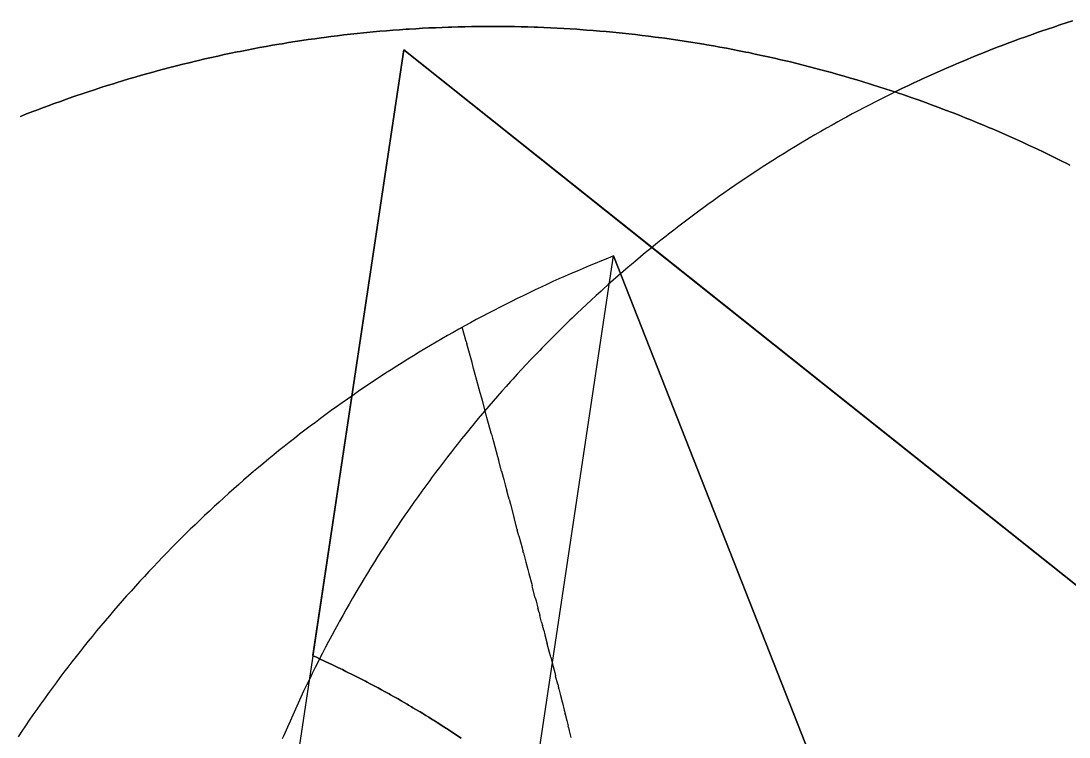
# Model space of a CAD drawing. Header units: metres. Extents: x 708058 to 716328, y 4237327 to 4243479.
# Drawn here: x 709952 to 712417, y 4241655 to 4243340 of the extents above; entities that cross this region are included whole.
import ezdxf

# ---------------------------------------------------------------- set-up
doc = ezdxf.new("R2010")
doc.units = ezdxf.units.M

msp = doc.modelspace()

# ---------------------------------------------------------------- linework, layer by layer
at = {"layer": 'AUX_DME ATE'}
for points in [[(711058.2, 4243326.7, 150.4), (711042.7, 4243326.7, 150.4), (711027.2, 4243326.5, 150.4), (711011.7, 4243326.3, 150.4), (710996.2, 4243326.1, 150.4), (710980.7, 4243325.7, 150.4), (710965.3, 4243325.3, 150.4), (710958, 4243325, 150.4), (710942.5, 4243324.5, 150.4), (710927, 4243323.8, 150.4), (710911.5, 4243323.1, 150.4), (710896.1, 4243322.3, 150.4), (710880.6, 4243321.4, 150.4), (710865.1, 4243320.5, 150.4), (710857.8, 4243320, 150.4), (710842.4, 4243318.9, 150.4), (710826.9, 4243317.8, 150.4), (710811.5, 4243316.5, 150.4), (710796.1, 4243315.2, 150.4), (710780.6, 4243313.8, 150.4), (710765.2, 4243312.4, 150.4), (710757.9, 4243311.6, 150.4), (710742.5, 4243310, 150.4), (710727.1, 4243308.4, 150.4), (710711.7, 4243306.6, 150.4), (710696.4, 4243304.8, 150.4), (710681, 4243302.9, 150.4), (710665.6, 4243300.9, 150.4), (710658.4, 4243299.9, 150.4), (710643, 4243297.8, 150.4), (710627.7, 4243295.6, 150.4), (710612.4, 4243293.4, 150.4), (710597.1, 4243291, 150.4), (710581.7, 4243288.6, 150.4), (710566.5, 4243286.1, 150.4), (710559.3, 4243284.9, 150.4), (710544, 4243282.3, 150.4), (710528.7, 4243279.6, 150.4), (710513.5, 4243276.8, 150.4), (710498.3, 4243274, 150.4), (710483.1, 4243271.1, 150.4), (710467.9, 4243268, 150.4), (710460.7, 4243266.6, 150.4), (710445.5, 4243263.5, 150.4), (710430.4, 4243260.3, 150.4), (710415.2, 4243257, 150.4), (710400.1, 4243253.6, 150.4), (710385, 4243250.2, 150.4), (710369.9, 4243246.7, 150.4), (710362.8, 4243245, 150.4), (710347.7, 4243241.4, 150.4), (710332.7, 4243237.7, 150.4), (710317.7, 4243233.9, 150.4), (710302.7, 4243230, 150.4), (710287.7, 4243226.1, 150.4), (710272.7, 4243222, 150.4), (710265.7, 4243220.1, 150.4), (710250.8, 4243216, 150.4), (710235.8, 4243211.8, 150.4), (710221, 4243207.5, 150.4), (710206.1, 4243203.1, 150.4), (710191.3, 4243198.7, 150.4), (710176.4, 4243194.2, 150.4), (710169.5, 4243192, 150.4), (710154.7, 4243187.4, 150.4), (710139.9, 4243182.7, 150.4), (710125.2, 4243177.9, 150.4), (710110.5, 4243173.1, 150.4), (710095.8, 4243168.1, 150.4), (710081.1, 4243163.1, 150.4), (710074.2, 4243160.7, 150.4), (710059.6, 4243155.6, 150.4), (710045, 4243150.4, 150.4), (710030.4, 4243145.2, 150.4), (710015.9, 4243139.8, 150.4), (710001.4, 4243134.4, 150.4), (709986.9, 4243128.9, 150.4), (709980.1, 4243126.3, 150.4), (709965.6, 4243120.7, 150.4), (709951.2, 4243115, 150.4)], [(712418.4, 4243000.6, 150.4), (712411.9, 4243003.9, 150.4), (712398.1, 4243010.9, 150.4), (712384.2, 4243017.8, 150.4), (712370.3, 4243024.6, 150.4), (712356.3, 4243031.3, 150.4), (712342.3, 4243038, 150.4), (712328.3, 4243044.6, 150.4), (712321.7, 4243047.7, 150.4), (712307.6, 4243054.1, 150.4), (712293.5, 4243060.6, 150.4), (712279.4, 4243066.9, 150.4), (712265.2, 4243073.2, 150.4), (712251, 4243079.4, 150.4), (712236.8, 4243085.5, 150.4), (712230.1, 4243088.4, 150.4), (712215.8, 4243094.4, 150.4), (712201.5, 4243100.3, 150.4), (712187.1, 4243106.2, 150.4), (712172.8, 4243112, 150.4), (712158.4, 4243117.7, 150.4), (712144, 4243123.3, 150.4), (712137.1, 4243126, 150.4), (712122.7, 4243131.5, 150.4), (712108.2, 4243137, 150.4), (712093.7, 4243142.3, 150.4), (712079.1, 4243147.7, 150.4), (712064.5, 4243152.9, 150.4), (712049.9, 4243158, 150.4), (712043, 4243160.5, 150.4), (712028.4, 4243165.5, 150.4), (712013.7, 4243170.5, 150.4), (711999, 4243175.4, 150.4), (711984.3, 4243180.2, 150.4), (711969.5, 4243184.9, 150.4), (711954.8, 4243189.6, 150.4), (711947.8, 4243191.8, 150.4), (711933, 4243196.3, 150.4), (711918.1, 4243200.8, 150.4), (711903.3, 4243205.2, 150.4), (711888.4, 4243209.5, 150.4), (711873.5, 4243213.8, 150.4), (711858.6, 4243218, 150.4), (711851.6, 4243219.9, 150.4), (711836.6, 4243224, 150.4), (711821.6, 4243227.9, 150.4), (711806.6, 4243231.8, 150.4), (711791.6, 4243235.7, 150.4), (711776.6, 4243239.4, 150.4), (711761.6, 4243243.1, 150.4), (711754.5, 4243244.8, 150.4), (711739.4, 4243248.3, 150.4), (711724.3, 4243251.8, 150.4), (711709.2, 4243255.2, 150.4), (711694, 4243258.5, 150.4), (711678.9, 4243261.8, 150.4), (711663.7, 4243265, 150.4), (711656.6, 4243266.4, 150.4), (711641.4, 4243269.5, 150.4), (711626.2, 4243272.4, 150.4), (711611, 4243275.3, 150.4), (711595.7, 4243278.2, 150.4), (711580.5, 4243280.9, 150.4), (711565.2, 4243283.5, 150.4), (711558, 4243284.8, 150.4), (711542.7, 4243287.3, 150.4), (711527.4, 4243289.8, 150.4), (711512.1, 4243292.2, 150.4), (711496.8, 4243294.5, 150.4), (711481.5, 4243296.7, 150.4), (711466.1, 4243298.8, 150.4), (711458.9, 4243299.8, 150.4), (711443.5, 4243301.8, 150.4), (711428.2, 4243303.8, 150.4), (711412.8, 4243305.7, 150.4), (711397.4, 4243307.5, 150.4), (711382, 4243309.2, 150.4), (711366.6, 4243310.8, 150.4), (711359.3, 4243311.5, 150.4), (711343.9, 4243313.1, 150.4), (711328.5, 4243314.5, 150.4), (711313.1, 4243315.9, 150.4), (711297.6, 4243317.1, 150.4), (711282.2, 4243318.3, 150.4), (711266.7, 4243319.4, 150.4), (711259.4, 4243319.9, 150.4), (711244, 4243320.9, 150.4), (711228.5, 4243321.9, 150.4), (711213, 4243322.7, 150.4), (711197.6, 4243323.5, 150.4), (711182.1, 4243324.1, 150.4), (711166.6, 4243324.7, 150.4), (711159.3, 4243325, 150.4), (711143.8, 4243325.5, 150.4), (711128.3, 4243325.9, 150.4), (711112.9, 4243326.2, 150.4), (711097.4, 4243326.4, 150.4), (711081.9, 4243326.6, 150.4), (711066.4, 4243326.7, 150.4), (711059.1, 4243326.7, 150.4), (711058.2, 4243326.7, 150.4)]]:
    msp.add_polyline3d(points, dxfattribs=at)
at = {"layer": 'AUX_DME IAT'}
for points in [[(711346, 4242786.7, 129.2), (711331.6, 4242781, 129.2), (711317.2, 4242775.2, 129.2), (711302.8, 4242769.3, 129.2), (711288.5, 4242763.4, 129.2), (711274.3, 4242757.4, 129.2), (711260, 4242751.3, 129.2), (711245.8, 4242745.2, 129.2), (711231.6, 4242738.9, 129.2), (711217.4, 4242732.6, 129.2), (711203.3, 4242726.3, 129.2), (711189.2, 4242719.8, 129.2), (711175.2, 4242713.3, 129.2), (711161.2, 4242706.7, 129.2), (711147.2, 4242700.1, 129.2), (711133.2, 4242693.3, 129.2), (711119.3, 4242686.5, 129.2), (711105.4, 4242679.7, 129.2), (711091.6, 4242672.7, 129.2), (711077.8, 4242665.7, 129.2), (711064, 4242658.6, 129.2), (711050.2, 4242651.4, 129.2), (711036.5, 4242644.2, 129.2), (711022.9, 4242636.9, 129.2), (711009.3, 4242629.5, 129.2), (710995.7, 4242622.1, 129.2), (710982.1, 4242614.6, 129.2), (710968.6, 4242607, 129.2), (710955.1, 4242599.3, 129.2), (710941.7, 4242591.6, 129.2), (710928.3, 4242583.8, 129.2), (710915, 4242576, 129.2), (710901.7, 4242568, 129.2), (710888.4, 4242560, 129.2), (710875.2, 4242552, 129.2), (710862, 4242543.8, 129.2), (710848.9, 4242535.6, 129.2), (710835.8, 4242527.4, 129.2), (710822.7, 4242519, 129.2), (710809.7, 4242510.6, 129.2), (710796.7, 4242502.1, 129.2), (710783.8, 4242493.6, 129.2), (710770.9, 4242485, 129.2), (710758.1, 4242476.3, 129.2), (710745.3, 4242467.6, 129.2), (710732.5, 4242458.8, 129.2), (710719.8, 4242449.9, 129.2), (710707.2, 4242441, 129.2), (710694.6, 4242432, 129.2), (710682, 4242422.9, 129.2), (710669.5, 4242413.8, 129.2), (710657, 4242404.6, 129.2), (710644.6, 4242395.3, 129.2), (710632.2, 4242386, 129.2), (710619.9, 4242376.6, 129.2), (710607.6, 4242367.2, 129.2), (710595.4, 4242357.6, 129.2), (710583.2, 4242348.1, 129.2), (710571.1, 4242338.4, 129.2), (710559, 4242328.7, 129.2), (710547, 4242319, 129.2), (710535, 4242309.1, 129.2), (710523.1, 4242299.2, 129.2), (710511.2, 4242289.3, 129.2), (710499.4, 4242279.3, 129.2), (710487.6, 4242269.2, 129.2), (710475.9, 4242259.1, 129.2), (710464.2, 4242248.9, 129.2), (710452.6, 4242238.6, 129.2), (710441.1, 4242228.3, 129.2), (710429.6, 4242218, 129.2), (710418.1, 4242207.5, 129.2), (710406.7, 4242197, 129.2), (710395.4, 4242186.5, 129.2), (710384.1, 4242175.9, 129.2), (710372.8, 4242165.2, 129.2), (710361.7, 4242154.5, 129.2), (710350.5, 4242143.7, 129.2), (710339.5, 4242132.9, 129.2), (710328.4, 4242122, 129.2), (710317.5, 4242111, 129.2), (710306.6, 4242100, 129.2), (710295.7, 4242088.9, 129.2), (710285, 4242077.8, 129.2), (710274.2, 4242066.6, 129.2), (710263.6, 4242055.4, 129.2), (710252.9, 4242044.1, 129.2), (710242.4, 4242032.8, 129.2), (710231.9, 4242021.4, 129.2), (710221.5, 4242009.9, 129.2), (710211.1, 4241998.4, 129.2), (710200.8, 4241986.9, 129.2), (710190.5, 4241975.3, 129.2), (710180.3, 4241963.6, 129.2), (710170.2, 4241951.9, 129.2), (710160.1, 4241940.1, 129.2), (710150.1, 4241928.3, 129.2), (710140.1, 4241916.4, 129.2), (710130.2, 4241904.5, 129.2), (710120.4, 4241892.5, 129.2), (710110.6, 4241880.5, 129.2), (710100.9, 4241868.4, 129.2), (710091.3, 4241856.3, 129.2), (710081.7, 4241844.1, 129.2), (710072.2, 4241831.9, 129.2), (710062.7, 4241819.6, 129.2), (710053.3, 4241807.3, 129.2), (710044, 4241795, 129.2), (710034.8, 4241782.5, 129.2), (710025.6, 4241770.1, 129.2), (710016.4, 4241757.6, 129.2), (710007.3, 4241745, 129.2), (709998.3, 4241732.4, 129.2), (709989.4, 4241719.7, 129.2), (709980.5, 4241707.1, 129.2), (709971.7, 4241694.3, 129.2), (709963, 4241681.5, 129.2), (709954.3, 4241668.7, 129.2), (709945.7, 4241655.8, 129.2)], [(710575, 4237648, 129.2), (711346, 4242786.7, 129.2)], [(711346, 4242786.7, 129.2), (712334.1, 4240274, 48.2), (711346, 4242786.7, 129.2)], [(711346, 4242786.7, 129.2), (712334.1, 4240274, 48.2), (711346, 4242786.7, 129.2)]]:
    msp.add_polyline3d(points, dxfattribs=at)
at = {"layer": 'AUX_LOC IAT'}
msp.add_polyline3d([(710852.4, 4243271.5, 107.7), (709995.8, 4237561.9, 107.7), (715039.4, 4239545.4, 13.8), (715091.9, 4239895.4, 13.8), (710852.4, 4243271.5, 107.7)], dxfattribs=at)
at = {"layer": 'AUX_RECNET LEAL'}
msp.add_polyline3d([(712425, 4243339.6, 235.9), (712410.2, 4243334.9, 235.9), (712395.5, 4243330.1, 235.9), (712380.8, 4243325.3, 235.9), (712366.1, 4243320.3, 235.9), (712351.4, 4243315.3, 235.9), (712344.5, 4243312.9, 235.9), (712329.9, 4243307.8, 235.9), (712315.3, 4243302.6, 235.9), (712300.7, 4243297.4, 235.9), (712286.2, 4243292, 235.9), (712271.7, 4243286.6, 235.9), (712257.2, 4243281.1, 235.9), (712250.4, 4243278.5, 235.9), (712235.9, 4243272.9, 235.9), (712221.5, 4243267.2, 235.9), (712207.1, 4243261.4, 235.9), (712192.8, 4243255.6, 235.9), (712178.5, 4243249.7, 235.9), (712164.2, 4243243.7, 235.9), (712157.4, 4243240.9, 235.9), (712143.2, 4243234.8, 235.9), (712129, 4243228.7, 235.9), (712114.8, 4243222.4, 235.9), (712100.6, 4243216.1, 235.9), (712086.5, 4243209.7, 235.9), (712072.4, 4243203.3, 235.9), (712065.8, 4243200.2, 235.9), (712051.8, 4243193.7, 235.9), (712037.8, 4243187, 235.9), (712023.8, 4243180.3, 235.9), (712009.9, 4243173.6, 235.9), (711996, 4243166.7, 235.9), (711982.1, 4243159.8, 235.9), (711975.6, 4243156.5, 235.9), (711961.8, 4243149.5, 235.9), (711948, 4243142.4, 235.9), (711934.3, 4243135.2, 235.9), (711920.6, 4243128, 235.9), (711906.9, 4243120.7, 235.9), (711893.3, 4243113.3, 235.9), (711886.9, 4243109.8, 235.9), (711873.3, 4243102.3, 235.9), (711859.8, 4243094.8, 235.9), (711846.3, 4243087.2, 235.9), (711832.8, 4243079.5, 235.9), (711819.4, 4243071.7, 235.9), (711806.1, 4243063.9, 235.9), (711799.8, 4243060.2, 235.9), (711786.5, 4243052.3, 235.9), (711773.2, 4243044.3, 235.9), (711760, 4243036.2, 235.9), (711746.8, 4243028.1, 235.9), (711733.6, 4243019.9, 235.9), (711720.5, 4243011.6, 235.9), (711714.4, 4243007.7, 235.9), (711701.3, 4242999.3, 235.9), (711688.4, 4242990.9, 235.9), (711675.4, 4242982.4, 235.9), (711662.5, 4242973.8, 235.9), (711649.6, 4242965.1, 235.9), (711636.8, 4242956.4, 235.9), (711630.8, 4242952.3, 235.9), (711618, 4242943.5, 235.9), (711605.3, 4242934.7, 235.9), (711592.7, 4242925.7, 235.9), (711580.1, 4242916.7, 235.9), (711567.5, 4242907.7, 235.9), (711555, 4242898.5, 235.9), (711549.1, 4242894.2, 235.9), (711536.7, 4242885, 235.9), (711524.3, 4242875.7, 235.9), (711511.9, 4242866.4, 235.9), (711499.6, 4242856.9, 235.9), (711487.3, 4242847.5, 235.9), (711475.1, 4242837.9, 235.9), (711469.4, 4242833.4, 235.9), (711457.3, 4242823.8, 235.9), (711445.2, 4242814.1, 235.9), (711433.1, 4242804.3, 235.9), (711421.2, 4242794.5, 235.9), (711409.2, 4242784.6, 235.9), (711397.3, 4242774.7, 235.9), (711391.8, 4242770, 235.9), (711380, 4242760, 235.9), (711368.2, 4242749.9, 235.9), (711356.5, 4242739.7, 235.9), (711344.9, 4242729.5, 235.9), (711333.3, 4242719.2, 235.9), (711321.7, 4242708.9, 235.9), (711316.3, 4242704, 235.9), (711304.8, 4242693.6, 235.9), (711293.4, 4242683.1, 235.9), (711282.1, 4242672.6, 235.9), (711270.8, 4242662, 235.9), (711259.5, 4242651.3, 235.9), (711248.3, 4242640.6, 235.9), (711243.1, 4242635.5, 235.9), (711232, 4242624.7, 235.9), (711220.9, 4242613.9, 235.9), (711209.9, 4242603, 235.9), (711199, 4242592, 235.9), (711188.1, 4242581, 235.9), (711177.3, 4242569.9, 235.9), (711172.2, 4242564.6, 235.9), (711161.4, 4242553.5, 235.9), (711150.8, 4242542.3, 235.9), (711140.1, 4242531, 235.9), (711129.6, 4242519.7, 235.9), (711119.1, 4242508.3, 235.9), (711108.6, 4242496.8, 235.9), (711103.7, 4242491.4, 235.9), (711093.3, 4242479.9, 235.9), (711083, 4242468.3, 235.9), (711072.8, 4242456.7, 235.9), (711062.6, 4242445, 235.9), (711052.5, 4242433.3, 235.9), (711042.4, 4242421.5, 235.9), (711037.7, 4242416, 235.9), (711027.7, 4242404.1, 235.9), (711017.8, 4242392.2, 235.9), (711008, 4242380.2, 235.9), (710998.2, 4242368.2, 235.9), (710988.5, 4242356.2, 235.9), (710978.8, 4242344.1, 235.9), (710974.3, 4242338.3, 235.9), (710964.7, 4242326.2, 235.9), (710955.2, 4242313.9, 235.9), (710945.7, 4242301.7, 235.9), (710936.4, 4242289.3, 235.9), (710927, 4242276.9, 235.9), (710917.8, 4242264.5, 235.9), (710913.4, 4242258.6, 235.9), (710904.3, 4242246.2, 235.9), (710895.2, 4242233.6, 235.9), (710886.2, 4242221, 235.9), (710877.2, 4242208.4, 235.9), (710868.3, 4242195.7, 235.9), (710859.5, 4242183, 235.9), (710855.3, 4242177, 235.9), (710846.6, 4242164.2, 235.9), (710837.9, 4242151.3, 235.9), (710829.3, 4242138.4, 235.9), (710820.8, 4242125.5, 235.9), (710812.3, 4242112.5, 235.9), (710803.9, 4242099.5, 235.9), (710800, 4242093.4, 235.9), (710791.7, 4242080.3, 235.9), (710783.4, 4242067.2, 235.9), (710775.3, 4242054, 235.9), (710767.2, 4242040.8, 235.9), (710759.1, 4242027.6, 235.9), (710751.2, 4242014.3, 235.9), (710747.4, 4242008, 235.9), (710739.6, 4241994.6, 235.9), (710731.8, 4241981.3, 235.9), (710724.1, 4241967.8, 235.9), (710716.4, 4241954.4, 235.9), (710708.8, 4241940.9, 235.9), (710701.3, 4241927.3, 235.9), (710697.8, 4241920.9, 235.9), (710690.4, 4241907.3, 235.9), (710683, 4241893.7, 235.9), (710675.8, 4241880, 235.9), (710668.6, 4241866.3, 235.9), (710661.4, 4241852.5, 235.9), (710654.4, 4241838.7, 235.9), (710651.1, 4241832.2, 235.9), (710644.1, 4241818.4, 235.9), (710637.2, 4241804.5, 235.9), (710630.4, 4241790.6, 235.9), (710623.7, 4241776.6, 235.9), (710617, 4241762.6, 235.9), (710610.4, 4241748.6, 235.9), (710607.4, 4241742, 235.9), (710600.9, 4241727.9, 235.9), (710594.5, 4241713.8, 235.9), (710588.1, 4241699.7, 235.9), (710581.9, 4241685.5, 235.9), (710575.7, 4241671.3, 235.9), (710569.5, 4241657.1, 235.9), (710566.7, 4241650.4, 235.9)], dxfattribs=at)
at = {"layer": 'FINAL_AUX_DME ATE'}
for points in [[(709951.2, 4243115, 0), (709965.6, 4243120.7, 0), (709980.1, 4243126.3, 0), (709986.9, 4243128.9, 0), (710001.4, 4243134.4, 0), (710015.9, 4243139.8, 0), (710030.4, 4243145.2, 0), (710045, 4243150.4, 0), (710059.6, 4243155.6, 0), (710074.2, 4243160.7, 0), (710081.1, 4243163.1, 0), (710095.8, 4243168.1, 0), (710110.5, 4243173.1, 0), (710125.2, 4243177.9, 0), (710139.9, 4243182.7, 0), (710154.7, 4243187.4, 0), (710169.5, 4243192, 0), (710176.4, 4243194.2, 0), (710191.3, 4243198.7, 0), (710206.1, 4243203.1, 0), (710221, 4243207.5, 0), (710235.8, 4243211.8, 0), (710250.8, 4243216, 0), (710265.7, 4243220.1, 0), (710272.7, 4243222, 0), (710287.7, 4243226.1, 0), (710302.7, 4243230, 0), (710317.7, 4243233.9, 0), (710332.7, 4243237.7, 0), (710347.7, 4243241.4, 0), (710362.8, 4243245, 0), (710369.9, 4243246.7, 0), (710385, 4243250.2, 0), (710400.1, 4243253.6, 0), (710415.2, 4243257, 0), (710430.4, 4243260.3, 0), (710445.5, 4243263.5, 0), (710460.7, 4243266.6, 0), (710467.9, 4243268, 0), (710483.1, 4243271.1, 0), (710498.3, 4243274, 0), (710513.5, 4243276.8, 0), (710528.7, 4243279.6, 0), (710544, 4243282.3, 0), (710559.3, 4243284.9, 0), (710566.5, 4243286.1, 0), (710581.7, 4243288.6, 0), (710597.1, 4243291, 0), (710612.4, 4243293.4, 0), (710627.7, 4243295.6, 0), (710643, 4243297.8, 0), (710658.4, 4243299.9, 0), (710665.6, 4243300.9, 0), (710681, 4243302.9, 0), (710696.4, 4243304.8, 0), (710711.7, 4243306.6, 0), (710727.1, 4243308.4, 0), (710742.5, 4243310, 0), (710757.9, 4243311.6, 0), (710765.2, 4243312.4, 0), (710780.6, 4243313.8, 0), (710796.1, 4243315.2, 0), (710811.5, 4243316.5, 0), (710826.9, 4243317.8, 0), (710842.4, 4243318.9, 0), (710857.8, 4243320, 0), (710865.1, 4243320.5, 0), (710880.6, 4243321.4, 0), (710896.1, 4243322.3, 0), (710911.5, 4243323.1, 0), (710927, 4243323.8, 0), (710942.5, 4243324.5, 0), (710958, 4243325, 0), (710965.3, 4243325.3, 0), (710980.7, 4243325.7, 0), (710996.2, 4243326.1, 0), (711011.7, 4243326.3, 0), (711027.2, 4243326.5, 0), (711042.7, 4243326.7, 0), (711058.2, 4243326.7, 0), (711059.1, 4243326.7, 0), (711066.4, 4243326.7, 0), (711081.9, 4243326.6, 0), (711097.4, 4243326.4, 0), (711112.9, 4243326.2, 0), (711128.3, 4243325.9, 0), (711143.8, 4243325.5, 0), (711159.3, 4243325, 0), (711166.6, 4243324.7, 0), (711182.1, 4243324.1, 0), (711197.6, 4243323.5, 0), (711213, 4243322.7, 0), (711228.5, 4243321.9, 0), (711244, 4243320.9, 0), (711259.4, 4243319.9, 0), (711266.7, 4243319.4, 0), (711282.2, 4243318.3, 0), (711297.6, 4243317.1, 0), (711313.1, 4243315.9, 0), (711328.5, 4243314.5, 0), (711343.9, 4243313.1, 0), (711359.3, 4243311.5, 0), (711366.6, 4243310.8, 0), (711382, 4243309.2, 0), (711397.4, 4243307.5, 0), (711412.8, 4243305.7, 0), (711428.2, 4243303.8, 0), (711443.5, 4243301.8, 0), (711458.9, 4243299.8, 0), (711466.1, 4243298.8, 0), (711481.5, 4243296.7, 0), (711496.8, 4243294.5, 0), (711512.1, 4243292.2, 0), (711527.4, 4243289.8, 0), (711542.7, 4243287.3, 0), (711558, 4243284.8, 0), (711565.2, 4243283.5, 0), (711580.5, 4243280.9, 0), (711595.7, 4243278.2, 0), (711611, 4243275.3, 0), (711626.2, 4243272.4, 0), (711641.4, 4243269.5, 0), (711656.6, 4243266.4, 0), (711663.7, 4243265, 0), (711678.9, 4243261.8, 0), (711694, 4243258.5, 0), (711709.2, 4243255.2, 0), (711724.3, 4243251.8, 0), (711739.4, 4243248.3, 0), (711754.5, 4243244.8, 0), (711761.6, 4243243.1, 0), (711776.6, 4243239.4, 0), (711791.6, 4243235.7, 0), (711806.6, 4243231.8, 0), (711821.6, 4243227.9, 0), (711836.6, 4243224, 0), (711851.6, 4243219.9, 0), (711858.6, 4243218, 0), (711873.5, 4243213.8, 0), (711888.4, 4243209.5, 0), (711903.3, 4243205.2, 0), (711918.1, 4243200.8, 0), (711933, 4243196.3, 0), (711947.8, 4243191.8, 0), (711954.8, 4243189.6, 0), (711969.5, 4243184.9, 0), (711984.3, 4243180.2, 0), (711999, 4243175.4, 0), (712007.7, 4243172.5, 0), (712013.7, 4243170.5, 0), (712028.4, 4243165.5, 0), (712043, 4243160.5, 0), (712049.9, 4243158, 0), (712064.5, 4243152.9, 0), (712079.1, 4243147.7, 0), (712093.7, 4243142.3, 0), (712108.2, 4243137, 0), (712122.7, 4243131.5, 0), (712137.1, 4243126, 0), (712144, 4243123.3, 0), (712158.4, 4243117.7, 0), (712172.8, 4243112, 0), (712187.1, 4243106.2, 0), (712201.5, 4243100.3, 0), (712215.8, 4243094.4, 0), (712230.1, 4243088.4, 0), (712236.8, 4243085.5, 0), (712251, 4243079.4, 0), (712265.2, 4243073.2, 0), (712279.4, 4243066.9, 0), (712293.5, 4243060.6, 0), (712307.6, 4243054.1, 0), (712321.7, 4243047.7, 0), (712328.3, 4243044.6, 0), (712342.3, 4243038, 0), (712356.3, 4243031.3, 0), (712370.3, 4243024.6, 0), (712384.2, 4243017.8, 0), (712398.1, 4243010.9, 0), (712411.9, 4243003.9, 0), (712418.4, 4243000.6, 0)], [(713127.4, 4241459.8, 0), (711436.1, 4242806.7, 0), (710852.4, 4243271.5, 0), (710730.3, 4242457.2, 0), (710638.6, 4241846.5, 0), (710640.4, 4241845.5, 0), (710643.5, 4241844.5, 0), (710647.6, 4241842.5, 0), (710654.6, 4241839.2, 0), (710656.2, 4241838.5, 0), (710664.8, 4241834.5, 0), (710667.8, 4241833, 0), (710676.2, 4241829, 0), (710684.6, 4241825, 0), (710693, 4241821, 0), (710696.1, 4241819.5, 0), (710704.3, 4241815.5, 0), (710708.2, 4241813.5, 0), (710716.3, 4241809.5, 0), (710724.4, 4241805.5, 0), (710727.6, 4241804, 0), (710735.6, 4241800, 0), (710743.5, 4241796, 0), (710751.4, 4241792, 0), (710754.6, 4241790, 0), (710762.4, 4241786, 0), (710766, 4241784, 0), (710773.8, 4241780, 0), (710781.4, 4241776, 0), (710784.6, 4241774.5, 0), (710792.2, 4241770.5, 0), (710799.7, 4241766, 0), (710807.2, 4241762, 0), (710810.3, 4241760.5, 0), (710817.8, 4241756.5, 0), (710821.2, 4241754.5, 0), (710828.6, 4241750, 0), (710835.8, 4241746, 0), (710838.9, 4241744.5, 0), (710846.2, 4241740, 0), (710853.3, 4241736, 0), (710860.4, 4241732, 0), (710863.6, 4241730, 0), (710870.6, 4241726, 0), (710873.9, 4241724, 0), (710880.8, 4241720, 0), (710887.7, 4241716, 0), (710890.8, 4241714, 0), (710897.6, 4241710, 0), (710904.4, 4241705.5, 0), (710911.1, 4241701.5, 0), (710914.2, 4241699.5, 0), (710920.9, 4241695.5, 0), (710924.1, 4241693.5, 0), (710930.6, 4241689.5, 0), (710937.1, 4241685, 0), (710940.2, 4241683, 0), (710946.8, 4241679, 0), (710953.1, 4241675, 0), (710959.5, 4241671, 0), (710962.6, 4241669, 0), (710968.9, 4241664.5, 0), (710971.9, 4241662.5, 0), (710978.1, 4241658.5, 0), (710981.2, 4241656.5, 0), (710987.4, 4241652.5, 0)]]:
    msp.add_polyline3d(points, dxfattribs=at)
at = {"layer": 'FINAL_AUX_LOC IAT'}
msp.add_polyline3d([(710987.4, 4241652.5, 0), (710981.2, 4241656.5, 0), (710978.1, 4241658.5, 0), (710971.9, 4241662.5, 0), (710968.9, 4241664.5, 0), (710962.6, 4241669, 0), (710959.5, 4241671, 0), (710953.1, 4241675, 0), (710946.8, 4241679, 0), (710940.2, 4241683, 0), (710937.1, 4241685, 0), (710930.6, 4241689.5, 0), (710924.1, 4241693.5, 0), (710920.9, 4241695.5, 0), (710914.2, 4241699.5, 0), (710911.1, 4241701.5, 0), (710904.4, 4241705.5, 0), (710897.6, 4241710, 0), (710890.8, 4241714, 0), (710887.7, 4241716, 0), (710880.8, 4241720, 0), (710873.9, 4241724, 0), (710870.6, 4241726, 0), (710863.6, 4241730, 0), (710860.4, 4241732, 0), (710853.3, 4241736, 0), (710846.2, 4241740, 0), (710838.9, 4241744.5, 0), (710835.8, 4241746, 0), (710828.6, 4241750, 0), (710821.2, 4241754.5, 0), (710817.8, 4241756.5, 0), (710810.3, 4241760.5, 0), (710807.2, 4241762, 0), (710799.7, 4241766, 0), (710792.2, 4241770.5, 0), (710784.6, 4241774.5, 0), (710781.4, 4241776, 0), (710773.8, 4241780, 0), (710766, 4241784, 0), (710762.4, 4241786, 0), (710754.6, 4241790, 0), (710751.4, 4241792, 0), (710743.5, 4241796, 0), (710735.6, 4241800, 0), (710727.6, 4241804, 0), (710724.4, 4241805.5, 0), (710716.3, 4241809.5, 0), (710708.2, 4241813.5, 0), (710704.3, 4241815.5, 0), (710696.1, 4241819.5, 0), (710693, 4241821, 0), (710684.6, 4241825, 0), (710676.2, 4241829, 0), (710667.8, 4241833, 0), (710664.8, 4241834.5, 0), (710656.2, 4241838.5, 0), (710654.6, 4241839.2, 0), (710647.6, 4241842.5, 0), (710643.5, 4241844.5, 0), (710640.4, 4241845.5, 0), (710638.6, 4241846.5, 0), (710730.3, 4242457.2, 0), (710852.4, 4243271.5, 0), (711436.1, 4242806.7, 0), (713127.4, 4241459.8, 0)], dxfattribs=at)
at = {"layer": 'FINAL_AUX_RECNET LEAL'}
msp.add_polyline3d([(712418.4, 4243000.6, 0), (712411.9, 4243003.9, 0), (712398.1, 4243010.9, 0), (712384.2, 4243017.8, 0), (712370.3, 4243024.6, 0), (712356.3, 4243031.3, 0), (712342.3, 4243038, 0), (712328.3, 4243044.6, 0), (712321.7, 4243047.7, 0), (712307.6, 4243054.1, 0), (712293.5, 4243060.6, 0), (712279.4, 4243066.9, 0), (712265.2, 4243073.2, 0), (712251, 4243079.4, 0), (712236.8, 4243085.5, 0), (712230.1, 4243088.4, 0), (712215.8, 4243094.4, 0), (712201.5, 4243100.3, 0), (712187.1, 4243106.2, 0), (712172.8, 4243112, 0), (712158.4, 4243117.7, 0), (712144, 4243123.3, 0), (712137.1, 4243126, 0), (712122.7, 4243131.5, 0), (712108.2, 4243137, 0), (712093.7, 4243142.3, 0), (712079.1, 4243147.7, 0), (712064.5, 4243152.9, 0), (712049.9, 4243158, 0), (712043, 4243160.5, 0), (712028.4, 4243165.5, 0), (712013.7, 4243170.5, 0), (712007.7, 4243172.5, 0), (712009.9, 4243173.6, 0), (712023.8, 4243180.3, 0), (712037.8, 4243187, 0), (712051.8, 4243193.7, 0), (712065.8, 4243200.2, 0), (712072.4, 4243203.3, 0), (712086.5, 4243209.7, 0), (712100.6, 4243216.1, 0), (712114.8, 4243222.4, 0), (712129, 4243228.7, 0), (712143.2, 4243234.8, 0), (712157.4, 4243240.9, 0), (712164.2, 4243243.7, 0), (712178.5, 4243249.7, 0), (712192.8, 4243255.6, 0), (712207.1, 4243261.4, 0), (712221.5, 4243267.2, 0), (712235.9, 4243272.9, 0), (712250.4, 4243278.5, 0), (712257.2, 4243281.1, 0), (712271.7, 4243286.6, 0), (712286.2, 4243292, 0), (712300.7, 4243297.4, 0), (712315.3, 4243302.6, 0), (712329.9, 4243307.8, 0), (712344.5, 4243312.9, 0), (712351.4, 4243315.3, 0), (712366.1, 4243320.3, 0), (712380.8, 4243325.3, 0), (712395.5, 4243330.1, 0), (712410.2, 4243334.9, 0), (712425, 4243339.6, 0)], dxfattribs=at)
at = {"layer": 'INTERSECTIONS'}
for points in [[(710999.3, 4242585.5, 128.2), (710990.1, 4242619, 129.2)], [(710999.3, 4242585.5, 128.2), (711000.2, 4242582, 128.1)], [(711000.2, 4242582, 128.1), (711000.8, 4242580, 128)], [(711012.9, 4242536, 126.7), (711000.8, 4242580, 128)], [(711016.7, 4242522, 126.3), (711012.9, 4242536, 126.7)], [(711024.6, 4242493.5, 125.4), (711016.7, 4242522, 126.3)], [(711032.3, 4242465, 124.5), (711024.6, 4242493.5, 125.4)], [(711035.7, 4242452.5, 124.2), (711032.3, 4242465, 124.5)], [(711037.3, 4242446.5, 124), (711035.7, 4242452.5, 124.2)], [(711047.1, 4242410, 122.9), (711037.3, 4242446.5, 124)], [(711048, 4242407, 122.8), (711047.1, 4242410, 122.9)], [(711058.2, 4242369.5, 121.7), (711048, 4242407, 122.8)], [(711058.8, 4242367.5, 121.6), (711058.2, 4242369.5, 121.7)], [(711058.8, 4242367.5, 121.6), (711061.3, 4242358, 121.3)], [(711061.3, 4242358, 121.3), (711063.4, 4242350.5, 121.1)], [(711063.4, 4242350.5, 121.1), (711073, 4242315, 120)], [(711073, 4242315, 120), (711074.8, 4242308, 119.8)], [(711082.2, 4242280.5, 119), (711074.8, 4242308, 119.8)], [(711082.2, 4242280.5, 119), (711087.6, 4242260.5, 118.4)], [(711087.6, 4242260.5, 118.4), (711091, 4242248, 118)], [(711091, 4242248, 118), (711094.6, 4242234.5, 117.7)], [(711099.9, 4242214.5, 117.1), (711094.6, 4242234.5, 117.7)], [(711099.9, 4242214.5, 117.1), (711103.1, 4242203, 116.7)], [(711103.1, 4242203, 116.7), (711111.2, 4242172.5, 115.8)], [(711111.2, 4242172.5, 115.8), (711111.7, 4242170.5, 115.7)], [(711119.1, 4242143, 114.9), (711111.7, 4242170.5, 115.7)], [(711119.1, 4242143, 114.9), (711119.4, 4242141.5, 114.9)], [(711122.9, 4242128.5, 114.5), (711119.4, 4242141.5, 114.9)], [(711123.1, 4242128, 114.5), (711122.9, 4242128.5, 114.5)], [(711123.1, 4242128, 114.5), (711130.5, 4242100, 113.6)], [(711130.5, 4242100, 113.6), (711132.4, 4242093, 113.4)], [(711133.7, 4242088, 113.3), (711132.4, 4242093, 113.4)], [(711133.7, 4242088, 113.3), (711139.6, 4242066, 112.6)], [(711139.6, 4242066, 112.6), (711144.1, 4242049, 112.1)], [(711144.1, 4242049, 112.1), (711146.6, 4242039.5, 111.9)], [(711146.6, 4242039.5, 111.9), (711153.2, 4242014.5, 111.1)], [(711153.2, 4242014.5, 111.1), (711154, 4242011.5, 111)], [(711155.2, 4242007, 110.9), (711154, 4242011.5, 111)], [(711161.6, 4241982.5, 110.2), (711155.2, 4242007, 110.9)], [(711161.6, 4241982.5, 110.2), (711163.5, 4241975, 110)], [(711163.5, 4241975, 110), (711167.9, 4241958.5, 109.5)], [(711170.7, 4241948, 109.1), (711167.9, 4241958.5, 109.5)], [(711170.7, 4241948, 109.1), (711172.6, 4241940.5, 108.9)], [(711176.6, 4241925, 108.5), (711172.6, 4241940.5, 108.9)], [(711176.6, 4241925, 108.5), (711178.6, 4241917.5, 108.3)], [(711181.4, 4241906.5, 107.9), (711178.6, 4241917.5, 108.3)], [(711181.4, 4241906.5, 107.9), (711184.3, 4241895.5, 107.6)], [(711184.3, 4241895.5, 107.6), (711189.8, 4241874.5, 107)], [(711189.8, 4241874.5, 107), (711189.9, 4241874, 107)], [(711195.2, 4241854, 106.4), (711189.9, 4241874, 107)], [(710638.6, 4241846.5, 107.7), (710640.4, 4241845.5, 107.7)], [(710643.5, 4241844.5, 107.6), (710640.4, 4241845.5, 107.7)], [(710647.6, 4241842.5, 107.5), (710643.5, 4241844.5, 107.6)], [(710656.2, 4241838.5, 107.3), (710647.6, 4241842.5, 107.5)], [(711197.1, 4241846, 106.2), (711195.2, 4241854, 106.4)], [(711198.1, 4241842.5, 106.1), (711197.1, 4241846, 106.2)], [(711198.1, 4241842.5, 106.1), (711202.3, 4241826, 105.6)], [(710656.2, 4241838.5, 107.3), (710664.8, 4241834.5, 107.1)], [(710667.8, 4241833, 107.1), (710664.8, 4241834.5, 107.1)], [(710676.2, 4241829, 106.9), (710667.8, 4241833, 107.1)], [(710684.6, 4241825, 106.7), (710676.2, 4241829, 106.9)], [(710684.6, 4241825, 106.7), (710693, 4241821, 106.5)], [(710696.1, 4241819.5, 106.5), (710693, 4241821, 106.5)], [(710704.3, 4241815.5, 106.3), (710696.1, 4241819.5, 106.5)], [(711202.3, 4241826, 105.6), (711207.3, 4241807, 105)], [(710708.2, 4241813.5, 106.2), (710704.3, 4241815.5, 106.3)], [(710716.3, 4241809.5, 106.1), (710708.2, 4241813.5, 106.2)], [(710716.3, 4241809.5, 106.1), (710724.4, 4241805.5, 105.9)], [(710727.6, 4241804, 105.8), (710724.4, 4241805.5, 105.9)], [(710735.6, 4241800, 105.6), (710727.6, 4241804, 105.8)], [(710743.5, 4241796, 105.5), (710735.6, 4241800, 105.6)], [(710743.5, 4241796, 105.5), (710751.4, 4241792, 105.3)], [(711207.3, 4241807, 105), (711209.4, 4241799, 104.8)], [(711209.6, 4241798, 104.8), (711209.4, 4241799, 104.8)], [(711214.4, 4241779, 104.2), (711209.6, 4241798, 104.8)], [(710754.6, 4241790, 105.2), (710751.4, 4241792, 105.3)], [(710762.4, 4241786, 105.1), (710754.6, 4241790, 105.2)], [(710766, 4241784, 105), (710762.4, 4241786, 105.1)], [(710773.8, 4241780, 104.8), (710766, 4241784, 105)], [(710773.8, 4241780, 104.8), (710781.4, 4241776, 104.7)], [(710784.6, 4241774.5, 104.6), (710781.4, 4241776, 104.7)], [(710792.2, 4241770.5, 104.4), (710784.6, 4241774.5, 104.6)], [(710799.7, 4241766, 104.3), (710792.2, 4241770.5, 104.4)], [(711214.4, 4241779, 104.2), (711216.3, 4241771, 104)], [(711217.1, 4241768, 103.9), (711216.3, 4241771, 104)], [(710799.7, 4241766, 104.3), (710807.2, 4241762, 104.1)], [(710810.3, 4241760.5, 104), (710807.2, 4241762, 104.1)], [(710817.8, 4241756.5, 103.9), (710810.3, 4241760.5, 104)], [(710821.2, 4241754.5, 103.8), (710817.8, 4241756.5, 103.9)], [(710828.6, 4241750, 103.7), (710821.2, 4241754.5, 103.8)], [(710828.6, 4241750, 103.7), (710835.8, 4241746, 103.5)], [(710838.9, 4241744.5, 103.4), (710835.8, 4241746, 103.5)], [(710846.2, 4241740, 103.3), (710838.9, 4241744.5, 103.4)], [(711217.1, 4241768, 103.9), (711220.9, 4241753, 103.5)], [(711220.9, 4241753, 103.5), (711224.7, 4241738, 103)], [(710853.3, 4241736, 103.1), (710846.2, 4241740, 103.3)], [(710853.3, 4241736, 103.1), (710860.4, 4241732, 103)], [(710863.6, 4241730, 102.9), (710860.4, 4241732, 103)], [(710870.6, 4241726, 102.8), (710863.6, 4241730, 102.9)], [(710873.9, 4241724, 102.7), (710870.6, 4241726, 102.8)], [(710880.8, 4241720, 102.5), (710873.9, 4241724, 102.7)], [(710880.8, 4241720, 102.5), (710887.7, 4241716, 102.4)], [(711224.7, 4241738, 103), (711225.4, 4241735.5, 103)], [(711225.4, 4241735.5, 103), (711229.7, 4241718, 102.5)], [(710890.8, 4241714, 102.3), (710887.7, 4241716, 102.4)], [(710897.6, 4241710, 102.2), (710890.8, 4241714, 102.3)], [(710904.4, 4241705.5, 102), (710897.6, 4241710, 102.2)], [(710904.4, 4241705.5, 102), (710911.1, 4241701.5, 101.9)], [(710914.2, 4241699.5, 101.8), (710911.1, 4241701.5, 101.9)], [(710920.9, 4241695.5, 101.7), (710914.2, 4241699.5, 101.8)], [(710924.1, 4241693.5, 101.6), (710920.9, 4241695.5, 101.7)], [(711229.7, 4241718, 102.5), (711231.6, 4241710, 102.2)], [(711231.9, 4241709, 102.2), (711231.6, 4241710, 102.2)], [(711231.9, 4241709, 102.2), (711235.8, 4241693.5, 101.7)], [(710930.6, 4241689.5, 101.5), (710924.1, 4241693.5, 101.6)], [(710930.6, 4241689.5, 101.5), (710937.1, 4241685, 101.3)], [(710940.2, 4241683, 101.2), (710937.1, 4241685, 101.3)], [(710946.8, 4241679, 101.1), (710940.2, 4241683, 101.2)], [(710953.1, 4241675, 101), (710946.8, 4241679, 101.1)], [(710953.1, 4241675, 101), (710959.5, 4241671, 100.8)], [(710962.6, 4241669, 100.8), (710959.5, 4241671, 100.8)], [(711235.8, 4241693.5, 101.7), (711238.8, 4241681, 101.4)], [(711239.8, 4241677, 101.3), (711238.8, 4241681, 101.4)], [(711239.8, 4241677, 101.3), (711241.7, 4241669.5, 101.1)], [(711241.7, 4241669.5, 101.1), (711245.5, 4241654, 100.6)], [(710968.9, 4241664.5, 100.6), (710962.6, 4241669, 100.8)], [(710971.9, 4241662.5, 100.6), (710968.9, 4241664.5, 100.6)], [(710971.9, 4241662.5, 100.6), (710978.1, 4241658.5, 100.4)], [(710981.2, 4241656.5, 100.4), (710978.1, 4241658.5, 100.4)], [(710987.4, 4241652.5, 100.2), (710981.2, 4241656.5, 100.4)]]:
    msp.add_polyline3d(points, dxfattribs=at)

doc.saveas('drawing.dxf')
